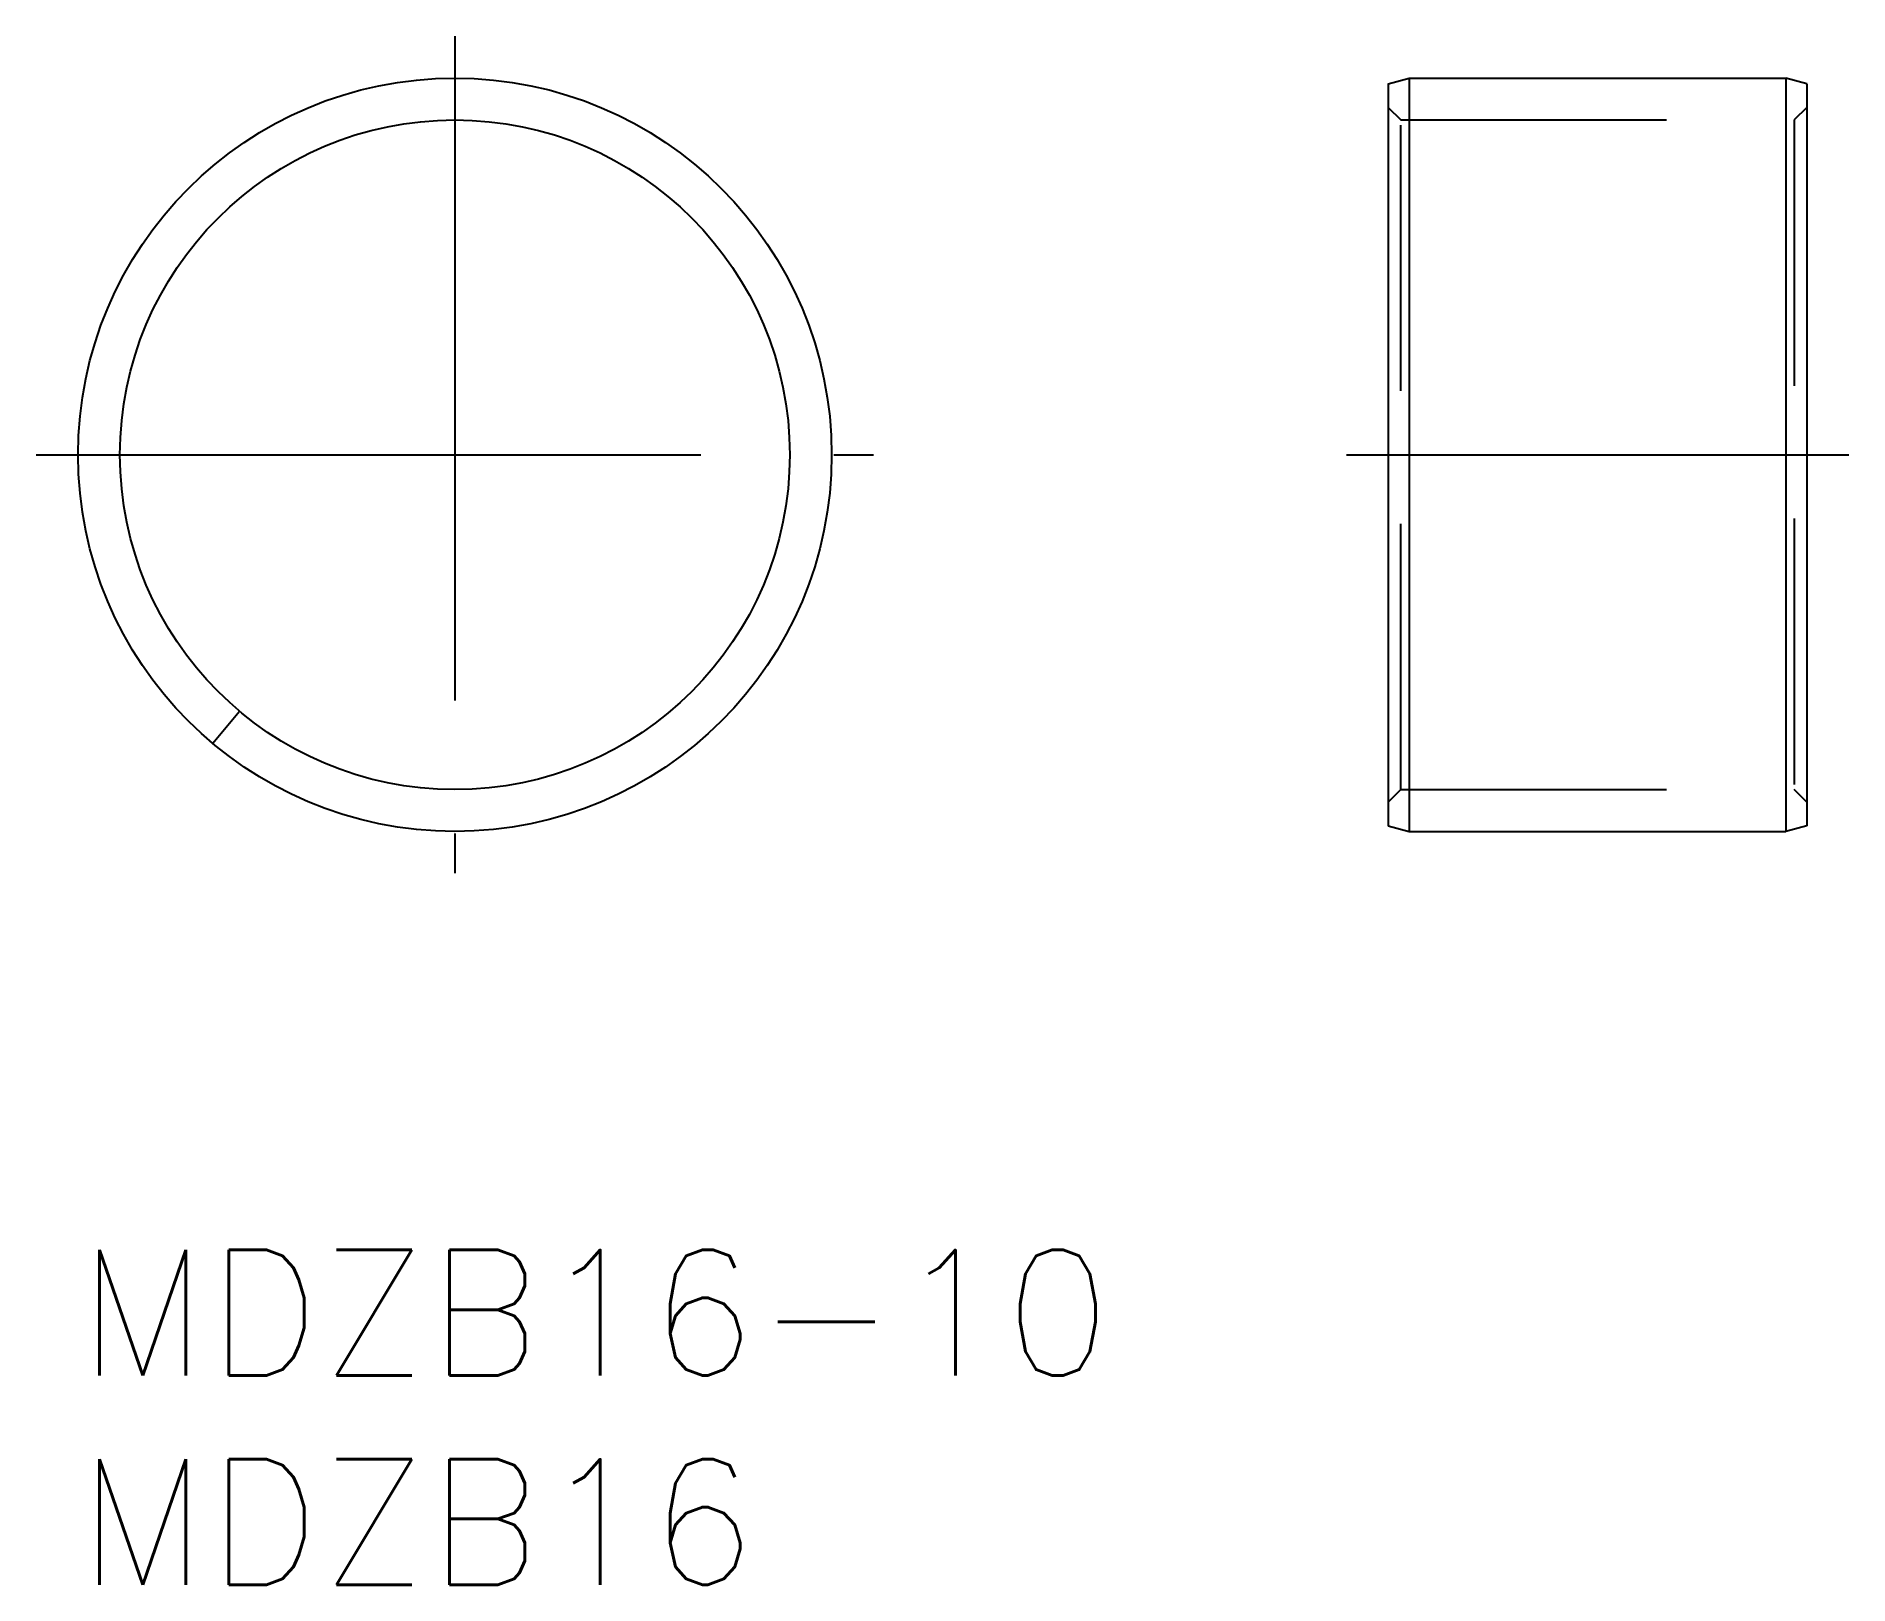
# Model space of a CAD drawing. Extents: x -1 to 42.3, y -8 to 29.
import ezdxf

# ---------------------------------------------------------------- set-up
doc = ezdxf.new("R2010")
doc.units = 0
doc.header["$LTSCALE"] = 0.5
doc.linetypes.add('CENTER', pattern=[50.8, 31.75, -6.35, 6.35, -6.35])
doc.linetypes.add('DASHED', pattern=[19.05, 12.7, -6.35])
for name, color, linetype in [('MSM_CENTER', 1, 'CENTER'), ('MSM_CONTINUOUS', 7, 'CONTINUOUS'), ('MSM_DASHED', 4, 'DASHED'), ('MSM_PART_NUMBER', 7, 'CONTINUOUS')]:
    doc.layers.add(name, color=color, linetype=linetype)
doc.styles.get("Standard").update_dxf_attribs({"font": 'txt.shx', "height": 1, "bigfont": 'bigfont.shx'})

# ---------------------------------------------------------------- blocks, each defined once
blk = doc.blocks.new('*U1')
at = {"layer": 'MSM_PART_NUMBER'}
blk.add_text('MDZB16-10', height=3, dxfattribs=at).set_placement((0, -3))
blk = doc.blocks.new('*U2')
at = {"layer": 'MSM_PART_NUMBER'}
blk.add_text('MDZB16', height=3, dxfattribs=at).set_placement((0, -8))

msp = doc.modelspace()

# ---------------------------------------------------------------- linework, layer by layer
at = {"layer": 'MSM_CENTER'}
for p, q in [((9, 29), (9, 9)), ((-1, 19), (19, 19)), ((30.297, 19), (42.297, 19))]:
    msp.add_line(p, q, dxfattribs=at)
at = {"layer": 'MSM_CONTINUOUS'}
for p, q in [((31.297, 27.866), (31.797, 28)), ((31.297, 27.866), (31.297, 10.134)), ((31.797, 28), (40.797, 28)), ((31.797, 28), (31.797, 10)), ((41.297, 27.866), (40.797, 28)), ((40.797, 28), (40.797, 10)), ((41.297, 27.866), (41.297, 10.134)), ((3.215, 12.106), (3.858, 12.872)), ((31.297, 10.134), (31.797, 10)), ((31.797, 10), (40.797, 10)), ((41.297, 10.134), (40.797, 10))]:
    msp.add_line(p, q, dxfattribs=at)
for radius in [9, 8]:
    msp.add_circle((9, 19), radius, dxfattribs=at)
at = {"layer": 'MSM_DASHED'}
for p, q in [((31.297, 27.3), (31.597, 27)), ((41.297, 27.3), (40.997, 27)), ((31.597, 11), (31.597, 27)), ((31.597, 27), (40.997, 27)), ((40.997, 27), (40.997, 11)), ((31.297, 10.7), (31.597, 11)), ((31.597, 11), (40.997, 11)), ((41.297, 10.7), (40.997, 11))]:
    msp.add_line(p, q, dxfattribs=at)

# ---------------------------------------------------------------- block references
at = {"layer": 'MSM_CONTINUOUS'}
for name in ['*U1', '*U2']:
    msp.add_blockref(name, (0, 0), dxfattribs=at)

doc.saveas('drawing.dxf')
